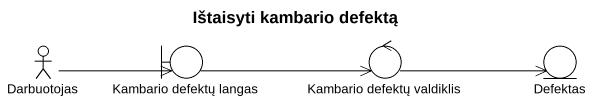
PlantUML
@startuml
title Ištaisyti kambario defektą
actor Darbuotojas
boundary "Kambario defektų langas" as Kambario_defektų_langas
control "Kambario defektų valdiklis" as Kambario_defektų_valdiklis
entity Defektas
Darbuotojas -right-> Kambario_defektų_langas
Kambario_defektų_langas -right-> Kambario_defektų_valdiklis
Kambario_defektų_valdiklis -right-> Defektas
@enduml
